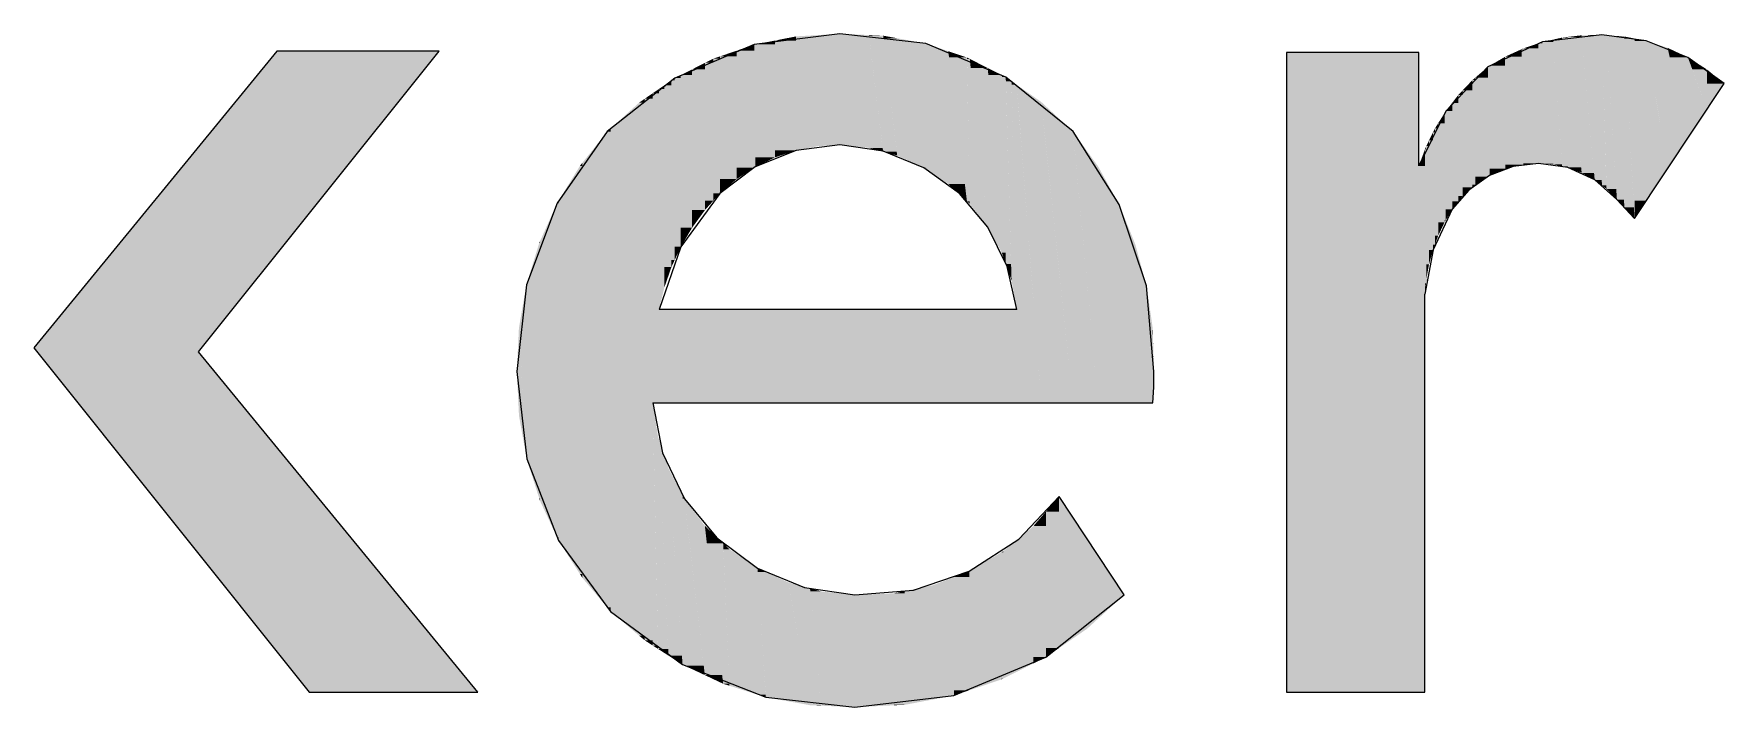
# Model space of a CAD drawing. Extents: x -1 to 1342, y -35 to 723.
# Drawn here: x 1229.757 to 1233.225, y 283.969 to 285.35 of the extents above; entities that cross this region are included whole.
import ezdxf

# ---------------------------------------------------------------- set-up
doc = ezdxf.new("R2010")
doc.units = 0
doc.layers.get('0').update_dxf_attribs({"lineweight": 18})
doc.layers.add('P11_Plankopf_Ausführung_AF_4_800 Plankopf', color=7, linetype='Continuous', lineweight=25)

# ---------------------------------------------------------------- blocks, each defined once
blk = doc.blocks.new('Referenz-A0SKLQSHLL', base_point=(1054.4775, 131.3883))
at = {"layer": 'P11_Plankopf_Ausführung_AF_4_800 Plankopf', "color": 0, "linetype": 'Continuous', "lineweight": 13, "ltscale": 16.9}
for p, q in [((1231.4102, 285.3504), (1231.2348, 285.3282)), ((1231.5868, 285.3303), (1231.4102, 285.3504)), ((1232.9738, 285.348), (1232.8518, 285.3336)), ((1233.0648, 285.3359), (1232.9738, 285.348)), ((1230.2557, 285.3149), (1229.757, 284.7062)), ((1230.0946, 284.6983), (1230.5882, 285.3149)), ((1230.5882, 285.3149), (1230.2557, 285.3149)), ((1231.2348, 285.3282), (1231.0718, 285.2596)), ((1231.7507, 285.2616), (1231.5868, 285.3303)), ((1232.5981, 285.3122), (1232.3269, 285.3122)), ((1232.3269, 285.3122), (1232.3269, 284.0003)), ((1232.5981, 285.0795), (1232.5981, 285.3122)), ((1232.8518, 285.3336), (1232.7399, 285.2827)), ((1233.1501, 285.302), (1233.0648, 285.3359)), ((1232.7399, 285.2827), (1232.6535, 285.192)), ((1233.2245, 285.2482), (1233.1501, 285.302)), ((1231.0718, 285.2596), (1230.9333, 285.1497)), ((1231.8888, 285.1497), (1231.7507, 285.2616)), ((1233.0406, 284.9719), (1233.2245, 285.2482)), ((1232.6535, 285.192), (1232.5981, 285.0795)), ((1230.9333, 285.1497), (1230.8305, 285.003)), ((1231.9833, 285.0006), (1231.8888, 285.1497)), ((1231.3205, 285.1113), (1231.2368, 285.0773)), ((1231.4102, 285.1228), (1231.3205, 285.1113)), ((1231.4994, 285.1098), (1231.4102, 285.1228)), ((1231.5828, 285.0758), (1231.4994, 285.1098)), ((1231.2368, 285.0773), (1231.1644, 285.0231)), ((1231.6557, 285.0228), (1231.5828, 285.0758)), ((1232.7917, 285.0783), (1232.7432, 285.0597)), ((1232.8433, 285.0847), (1232.7917, 285.0783)), ((1232.9036, 285.0762), (1232.8433, 285.0847)), ((1232.9589, 285.0507), (1232.9036, 285.0762)), ((1232.7432, 285.0597), (1232.7007, 285.0299)), ((1233.0045, 285.0104), (1232.9589, 285.0507)), ((1230.8305, 285.003), (1230.7674, 284.8355)), ((1231.1644, 285.0231), (1231.0842, 284.9135)), ((1231.7139, 284.954), (1231.6557, 285.0228)), ((1232.0396, 284.8333), (1231.9833, 285.0006)), ((1232.7007, 285.0299), (1232.6666, 284.9907)), ((1233.0045, 285.0104), (1233.0406, 284.9719)), ((1232.6666, 284.9907), (1232.6272, 284.9071)), ((1231.7538, 284.8732), (1231.7139, 284.954)), ((1231.0842, 284.9135), (1231.0396, 284.7852)), ((1232.6272, 284.9071), (1232.6107, 284.8162)), ((1231.7733, 284.7852), (1231.7538, 284.8732)), ((1230.7674, 284.8355), (1230.7479, 284.6575)), ((1232.0547, 284.6575), (1232.0396, 284.8333)), ((1232.6107, 284.0003), (1232.6107, 284.8162)), ((1231.7733, 284.7852), (1231.0396, 284.7852)), ((1229.757, 284.7062), (1230.3221, 284.0003)), ((1230.6676, 284.0003), (1230.0946, 284.6983)), ((1230.7479, 284.6575), (1230.7681, 284.4786)), ((1232.0544, 284.6254), (1232.0547, 284.6575)), ((1232.0523, 284.5934), (1232.0544, 284.6254)), ((1231.0266, 284.5934), (1231.0469, 284.4912)), ((1231.0266, 284.5934), (1232.0523, 284.5934)), ((1230.7681, 284.4786), (1230.8336, 284.3109)), ((1231.0469, 284.4912), (1231.0915, 284.3969)), ((1231.0915, 284.3969), (1231.1578, 284.3164)), ((1231.7775, 284.3136), (1231.8602, 284.4016)), ((1231.9934, 284.1996), (1231.8602, 284.4016)), ((1230.8336, 284.3109), (1230.9401, 284.1657)), ((1231.1578, 284.3164), (1231.2416, 284.2544)), ((1231.6759, 284.2483), (1231.7775, 284.3136)), ((1231.2416, 284.2544), (1231.338, 284.2147)), ((1231.5616, 284.2095), (1231.6759, 284.2483)), ((1231.338, 284.2147), (1231.4412, 284.1996)), ((1231.4412, 284.1996), (1231.5616, 284.2095)), ((1231.8333, 284.0721), (1231.9934, 284.1996)), ((1230.9401, 284.1657), (1231.0878, 284.0566)), ((1231.6444, 283.9933), (1231.8333, 284.0721)), ((1231.0878, 284.0566), (1231.2587, 283.9896)), ((1230.3221, 284.0003), (1230.6676, 284.0003)), ((1231.4412, 283.9693), (1231.6444, 283.9933)), ((1232.3269, 284.0003), (1232.6107, 284.0003)), ((1231.2587, 283.9896), (1231.4412, 283.9693))]:
    blk.add_line(p, q, dxfattribs=at)
at = {"layer": 'P11_Plankopf_Ausführung_AF_4_800 Plankopf', "color": 0, "linetype": 'Continuous', "lineweight": 0, "ltscale": 0.0169}
for points in [[(1231.3205, 285.3366), (1231.2776, 285.3366), (1231.3205, 285.345)], [(1231.3217, 285.345), (1231.3205, 285.345), (1231.3217, 285.3452)], [(1231.3217, 285.1115), (1231.3205, 285.1115), (1231.3205, 285.345)], [(1231.3217, 285.1115), (1231.3217, 285.345), (1231.3205, 285.345)], [(1231.365, 285.3452), (1231.3217, 285.3452), (1231.365, 285.3477)], [(1231.365, 285.1199), (1231.3217, 285.1199), (1231.3217, 285.3452)], [(1231.365, 285.1199), (1231.365, 285.3452), (1231.3217, 285.3452)], [(1231.4102, 285.3477), (1231.365, 285.3477), (1231.4102, 285.3504)], [(1231.4102, 285.1228), (1231.365, 285.1228), (1231.365, 285.3477)], [(1231.4102, 285.1228), (1231.4102, 285.3477), (1231.365, 285.3477)], [(1231.4684, 285.1228), (1231.4102, 285.1228), (1231.4102, 285.3504)], [(1231.47, 285.3479), (1231.4108, 285.3479), (1231.4102, 285.3504)], [(1231.47, 285.1165), (1231.47, 285.3479), (1231.4108, 285.3479)], [(1231.4982, 285.1165), (1231.47, 285.1165), (1231.47, 285.3479)], [(1231.4992, 285.3466), (1231.4702, 285.3466), (1231.47, 285.3479)], [(1231.4992, 285.1086), (1231.4992, 285.3466), (1231.4702, 285.3466)], [(1231.5271, 285.1086), (1231.4992, 285.1086), (1231.4992, 285.3466)], [(1231.5281, 285.3413), (1231.4998, 285.3413), (1231.4992, 285.3466)], [(1232.9322, 285.344), (1232.9036, 285.344), (1232.9322, 285.3473)], [(1232.9327, 285.3473), (1232.9322, 285.3473), (1232.9327, 285.3474)], [(1232.9327, 285.0655), (1232.9322, 285.0655), (1232.9322, 285.3473)], [(1232.9327, 285.0652), (1232.9327, 285.3473), (1232.9322, 285.3473)], [(1232.9589, 285.3474), (1232.9327, 285.3474), (1232.9589, 285.3478)], [(1232.9576, 285.0652), (1232.9327, 285.0652), (1232.9327, 285.3474)], [(1232.9589, 285.0507), (1232.9589, 285.3474), (1232.9327, 285.3474)], [(1232.9738, 285.3478), (1232.9589, 285.3478), (1232.9738, 285.348)], [(1232.9733, 285.0507), (1232.9589, 285.0507), (1232.9589, 285.3478)], [(1232.9738, 285.0394), (1232.9738, 285.3478), (1232.9589, 285.3478)], [(1232.9829, 285.0394), (1232.9738, 285.0394), (1232.9738, 285.348)], [(1232.9832, 285.3473), (1232.9738, 285.3473), (1232.9738, 285.348)], [(1232.9832, 285.0322), (1232.9832, 285.3473), (1232.9738, 285.3473)], [(1233.0031, 285.0322), (1232.9832, 285.0322), (1232.9832, 285.3473)], [(1233.0045, 285.3458), (1232.9833, 285.3458), (1232.9832, 285.3473)], [(1233.0045, 285.0104), (1233.0045, 285.3458), (1232.9833, 285.3458)], [(1233.019, 285.0104), (1233.0045, 285.0104), (1233.0045, 285.3458)], [(1233.0197, 285.3448), (1233.0045, 285.3448), (1233.0045, 285.3458)], [(1230.2557, 285.1183), (1230.0946, 285.1183), (1230.2557, 285.3149)], [(1230.2557, 284.8996), (1230.5882, 285.3149), (1230.2557, 285.3149)], [(1231.1989, 285.304), (1231.1644, 285.304), (1231.1989, 285.3158)], [(1231.2348, 285.3158), (1231.1989, 285.3158), (1231.2348, 285.3282)], [(1231.2348, 285.076), (1231.1989, 285.076), (1231.1989, 285.3158)], [(1231.2348, 285.076), (1231.2348, 285.3158), (1231.1989, 285.3158)], [(1231.2368, 285.3282), (1231.2348, 285.3282), (1231.2368, 285.3285)], [(1231.2368, 285.0773), (1231.2348, 285.0773), (1231.2348, 285.3282)], [(1231.2368, 285.0773), (1231.2368, 285.3282), (1231.2348, 285.3282)], [(1231.2776, 285.3285), (1231.2368, 285.3285), (1231.2776, 285.3366)], [(1231.2776, 285.097), (1231.2368, 285.097), (1231.2368, 285.3285)], [(1231.2776, 285.097), (1231.2776, 285.3285), (1231.2368, 285.3285)], [(1231.3205, 285.1113), (1231.2776, 285.1113), (1231.2776, 285.3366)], [(1231.3205, 285.1113), (1231.3205, 285.3366), (1231.2776, 285.3366)], [(1231.5281, 285.1007), (1231.5281, 285.3413), (1231.4998, 285.3413)], [(1231.5777, 285.1007), (1231.5281, 285.1007), (1231.5281, 285.3413)], [(1231.5828, 285.3311), (1231.5302, 285.3311), (1231.5281, 285.3413)], [(1231.5828, 285.0758), (1231.5828, 285.3311), (1231.5302, 285.3311)], [(1231.5868, 285.0758), (1231.5828, 285.0758), (1231.5828, 285.3311)], [(1231.5868, 285.3303), (1231.5828, 285.3303), (1231.5828, 285.3311)], [(1231.5868, 285.0731), (1231.5868, 285.3303), (1231.5828, 285.3303)], [(1231.628, 285.0731), (1231.5868, 285.0731), (1231.5868, 285.3303)], [(1231.6329, 285.3147), (1231.5893, 285.3147), (1231.5868, 285.3303)], [(1231.6329, 285.0424), (1231.6329, 285.3147), (1231.5893, 285.3147)], [(1231.6668, 285.0424), (1231.6329, 285.0424), (1231.6329, 285.3147)], [(1231.6712, 285.3018), (1231.6345, 285.3018), (1231.6329, 285.3147)], [(1232.3269, 284.0003), (1232.5981, 284.0003), (1232.3269, 285.3122)], [(1232.5981, 285.0795), (1232.5981, 285.3122), (1232.3269, 285.3122)], [(1232.5981, 285.0795), (1232.375, 285.0795), (1232.3269, 285.3122)], [(1232.8088, 285.3035), (1232.7754, 285.3035), (1232.8088, 285.3187)], [(1232.8128, 285.3187), (1232.8088, 285.3187), (1232.8128, 285.3205)], [(1232.8128, 285.0822), (1232.8088, 285.0822), (1232.8088, 285.3187)], [(1232.8128, 285.0822), (1232.8128, 285.3187), (1232.8088, 285.3187)], [(1232.8433, 285.3205), (1232.8128, 285.3205), (1232.8433, 285.3308)], [(1232.8433, 285.0847), (1232.8128, 285.0847), (1232.8128, 285.3205)], [(1232.8433, 285.0847), (1232.8433, 285.3205), (1232.8128, 285.3205)], [(1232.8518, 285.3308), (1232.8433, 285.3308), (1232.8518, 285.3336)], [(1232.8518, 285.0847), (1232.8433, 285.0847), (1232.8433, 285.3308)], [(1232.8518, 285.0841), (1232.8518, 285.3308), (1232.8433, 285.3308)], [(1232.8738, 285.3336), (1232.8518, 285.3336), (1232.8738, 285.3385)], [(1232.8737, 285.0841), (1232.8518, 285.0841), (1232.8518, 285.3336)], [(1232.8738, 285.0826), (1232.8738, 285.3336), (1232.8518, 285.3336)], [(1232.8919, 285.3385), (1232.8738, 285.3385), (1232.8919, 285.3426)], [(1232.8916, 285.0826), (1232.8738, 285.0826), (1232.8738, 285.3385)], [(1232.8919, 285.0787), (1232.8919, 285.3385), (1232.8738, 285.3385)], [(1232.9036, 285.3426), (1232.8919, 285.3426), (1232.9036, 285.344)], [(1232.9035, 285.0787), (1232.8919, 285.0787), (1232.8919, 285.3426)], [(1232.9036, 285.0762), (1232.9036, 285.3426), (1232.8919, 285.3426)], [(1232.9311, 285.0762), (1232.9036, 285.0762), (1232.9036, 285.344)], [(1232.9322, 285.0655), (1232.9322, 285.344), (1232.9036, 285.344)], [(1233.0197, 284.9942), (1233.0197, 285.3448), (1233.0045, 285.3448)], [(1233.0393, 284.9942), (1233.0197, 284.9942), (1233.0197, 285.3448)], [(1233.0406, 285.3407), (1233.0199, 285.3407), (1233.0197, 285.3448)], [(1233.0406, 284.9719), (1233.0406, 285.3407), (1233.0199, 285.3407)], [(1233.0648, 285.0083), (1233.0406, 285.0083), (1233.0406, 285.3407)], [(1233.0648, 285.3359), (1233.0409, 285.3359), (1233.0406, 285.3407)], [(1233.0648, 285.0083), (1233.0648, 285.3359), (1233.0409, 285.3359)], [(1233.1085, 285.074), (1233.0648, 285.074), (1233.0648, 285.3359)], [(1233.1085, 285.3216), (1233.0672, 285.3216), (1233.0648, 285.3359)], [(1233.1085, 285.074), (1233.1085, 285.3216), (1233.0672, 285.3216)], [(1233.1501, 285.1364), (1233.1085, 285.1364), (1233.1085, 285.3216)], [(1233.1501, 285.302), (1233.1129, 285.302), (1233.1085, 285.3216)], [(1231.1073, 285.2658), (1231.0842, 285.2658), (1231.1073, 285.2774)], [(1231.1341, 285.2774), (1231.1073, 285.2774), (1231.1341, 285.2909)], [(1231.1341, 284.9893), (1231.1073, 284.9893), (1231.1073, 285.2774)], [(1231.1341, 284.9893), (1231.1341, 285.2774), (1231.1073, 285.2774)], [(1231.151, 285.2909), (1231.1341, 285.2909), (1231.151, 285.2994)], [(1231.151, 285.0081), (1231.1341, 285.0081), (1231.1341, 285.2909)], [(1231.151, 285.0081), (1231.151, 285.2909), (1231.1341, 285.2909)], [(1231.1644, 285.2994), (1231.151, 285.2994), (1231.1644, 285.304)], [(1231.1644, 285.0231), (1231.151, 285.0231), (1231.151, 285.2994)], [(1231.1644, 285.0231), (1231.1644, 285.2994), (1231.151, 285.2994)], [(1231.1989, 285.0525), (1231.1644, 285.0525), (1231.1644, 285.304)], [(1231.1989, 285.0525), (1231.1989, 285.304), (1231.1644, 285.304)], [(1231.6712, 285.0068), (1231.6712, 285.3018), (1231.6345, 285.3018)], [(1231.6768, 285.0068), (1231.6712, 285.0068), (1231.6712, 285.3018)], [(1231.6769, 285.2989), (1231.6713, 285.2989), (1231.6712, 285.3018)], [(1231.6769, 285.0015), (1231.6769, 285.2989), (1231.6713, 285.2989)], [(1231.7088, 285.0015), (1231.6769, 285.0015), (1231.6769, 285.2989)], [(1231.7139, 285.2802), (1231.6789, 285.2802), (1231.6769, 285.2989)], [(1231.7139, 284.954), (1231.7139, 285.2802), (1231.6789, 285.2802)], [(1231.7387, 284.954), (1231.7139, 284.954), (1231.7139, 285.2802)], [(1231.7427, 285.2657), (1231.715, 285.2657), (1231.7139, 285.2802)], [(1232.7399, 285.2605), (1232.714, 285.2605), (1232.7399, 285.2827)], [(1232.7432, 285.2827), (1232.7399, 285.2827), (1232.7432, 285.2847)], [(1232.7432, 285.0597), (1232.7399, 285.0597), (1232.7399, 285.2827)], [(1232.7432, 285.0597), (1232.7432, 285.2827), (1232.7399, 285.2827)], [(1232.7751, 285.2847), (1232.7432, 285.2847), (1232.7751, 285.3033)], [(1232.7751, 285.0735), (1232.7432, 285.0735), (1232.7432, 285.2847)], [(1232.7751, 285.0735), (1232.7751, 285.2847), (1232.7432, 285.2847)], [(1232.7754, 285.3033), (1232.7751, 285.3033), (1232.7754, 285.3035)], [(1232.7754, 285.0735), (1232.7751, 285.0735), (1232.7751, 285.3033)], [(1232.7754, 285.0735), (1232.7754, 285.3033), (1232.7751, 285.3033)], [(1232.8088, 285.0818), (1232.7754, 285.0818), (1232.7754, 285.3035)], [(1232.8088, 285.0818), (1232.8088, 285.3035), (1232.7754, 285.3035)], [(1233.1501, 285.1364), (1233.1501, 285.302), (1233.1129, 285.302)], [(1233.189, 285.1948), (1233.1501, 285.1948), (1233.1501, 285.302)], [(1233.189, 285.2774), (1233.1591, 285.2774), (1233.1501, 285.302)], [(1233.189, 285.1948), (1233.189, 285.2774), (1233.1591, 285.2774)], [(1233.2245, 285.2482), (1233.189, 285.2482), (1233.189, 285.2774)], [(1231.0502, 285.2374), (1231.0396, 285.2374), (1231.0502, 285.2447)], [(1231.0651, 285.2447), (1231.0502, 285.2447), (1231.0651, 285.2549)], [(1231.0651, 284.8723), (1231.0502, 284.8723), (1231.0502, 285.2447)], [(1231.0651, 284.8723), (1231.0651, 285.2447), (1231.0502, 285.2447)], [(1231.0718, 285.2549), (1231.0651, 285.2549), (1231.0718, 285.2596)], [(1231.0718, 284.8868), (1231.0651, 284.8868), (1231.0651, 285.2549)], [(1231.0718, 284.8868), (1231.0718, 285.2549), (1231.0651, 285.2549)], [(1231.0842, 285.2596), (1231.0718, 285.2596), (1231.0842, 285.2658)], [(1231.0842, 284.9135), (1231.0718, 284.9135), (1231.0718, 285.2596)], [(1231.0842, 284.9135), (1231.0842, 285.2596), (1231.0718, 285.2596)], [(1231.1073, 284.9526), (1231.0842, 284.9526), (1231.0842, 285.2658)], [(1231.1073, 284.9526), (1231.1073, 285.2658), (1231.0842, 285.2658)], [(1231.7427, 284.9012), (1231.7427, 285.2657), (1231.715, 285.2657)], [(1231.7503, 284.9012), (1231.7427, 284.9012), (1231.7427, 285.2657)], [(1231.7507, 285.2616), (1231.7428, 285.2616), (1231.7427, 285.2657)], [(1231.7507, 284.8784), (1231.7507, 285.2616), (1231.7428, 285.2616)], [(1231.7617, 284.8784), (1231.7507, 284.8784), (1231.7507, 285.2616)], [(1231.7627, 285.2532), (1231.751, 285.2532), (1231.7507, 285.2616)], [(1231.7627, 284.8444), (1231.7627, 285.2532), (1231.751, 285.2532)], [(1231.772, 284.8444), (1231.7627, 284.8444), (1231.7627, 285.2532)], [(1231.7733, 285.2458), (1231.7629, 285.2458), (1231.7627, 285.2532)], [(1231.7733, 284.7852), (1231.7733, 285.2458), (1231.7629, 285.2458)], [(1231.7733, 284.5934), (1231.8237, 284.5934), (1231.7733, 285.2458)], [(1231.8237, 285.2105), (1231.7761, 285.2105), (1231.7733, 285.2458)], [(1232.7081, 285.2346), (1232.6882, 285.2346), (1232.7081, 285.2555)], [(1232.714, 285.2555), (1232.7081, 285.2555), (1232.714, 285.2605)], [(1232.714, 285.041), (1232.7081, 285.041), (1232.7081, 285.2555)], [(1232.714, 285.041), (1232.714, 285.2555), (1232.7081, 285.2555)], [(1232.7399, 285.0576), (1232.714, 285.0576), (1232.714, 285.2605)], [(1232.7399, 285.0576), (1232.7399, 285.2605), (1232.714, 285.2605)], [(1233.189, 285.1948), (1233.2245, 285.2482), (1233.189, 285.2482)], [(1230.9988, 285.1559), (1230.9401, 285.1559), (1230.9988, 285.2093)], [(1231.0103, 285.2093), (1230.9988, 285.2093), (1231.0103, 285.2173)], [(1231.0102, 284.116), (1230.9988, 284.116), (1230.9988, 285.2093)], [(1231.0103, 284.1063), (1231.0103, 285.2093), (1230.9988, 285.2093)], [(1231.0266, 285.2173), (1231.0103, 285.2173), (1231.0266, 285.2285)], [(1231.0265, 284.1063), (1231.0103, 284.1063), (1231.0103, 285.2173)], [(1231.0266, 284.0958), (1231.0266, 285.2173), (1231.0103, 285.2173)], [(1231.0396, 285.2285), (1231.0266, 285.2285), (1231.0396, 285.2374)], [(1231.0266, 284.5934), (1231.0396, 284.5934), (1231.0266, 285.2285)], [(1231.0396, 284.5934), (1231.0396, 285.2285), (1231.0266, 285.2285)], [(1231.0502, 284.8294), (1231.0396, 284.8294), (1231.0396, 285.2374)], [(1231.0502, 284.8294), (1231.0502, 285.2374), (1231.0396, 285.2374)], [(1231.8237, 284.5934), (1231.8237, 285.2105), (1231.7761, 285.2105)], [(1231.8237, 284.5934), (1231.8888, 284.5934), (1231.8237, 285.2105)], [(1231.8888, 285.1497), (1231.8302, 285.1497), (1231.8237, 285.2105)], [(1232.6666, 285.192), (1232.6535, 285.192), (1232.6666, 285.2088)], [(1232.6792, 285.2088), (1232.6666, 285.2088), (1232.6792, 285.2251)], [(1232.6792, 285.0065), (1232.6666, 285.0065), (1232.6666, 285.2088)], [(1232.6792, 285.0065), (1232.6792, 285.2088), (1232.6666, 285.2088)], [(1232.6882, 285.2251), (1232.6792, 285.2251), (1232.6882, 285.2346)], [(1232.6882, 285.0178), (1232.6792, 285.0178), (1232.6792, 285.2251)], [(1232.6882, 285.0178), (1232.6882, 285.2251), (1232.6792, 285.2251)], [(1232.7081, 285.0357), (1232.6882, 285.0357), (1232.6882, 285.2346)], [(1232.7081, 285.0357), (1232.7081, 285.2346), (1232.6882, 285.2346)], [(1232.651, 285.167), (1232.6378, 285.167), (1232.651, 285.188)], [(1232.6535, 285.188), (1232.651, 285.188), (1232.6535, 285.192)], [(1232.6535, 284.9682), (1232.651, 284.9682), (1232.651, 285.188)], [(1232.6535, 284.9682), (1232.6535, 285.188), (1232.651, 285.188)], [(1232.6666, 284.9907), (1232.6535, 284.9907), (1232.6535, 285.192)], [(1232.6666, 284.9907), (1232.6666, 285.192), (1232.6535, 285.192)], [(1233.1501, 285.1364), (1233.189, 285.1948), (1233.1501, 285.1948)], [(1230.9333, 285.0856), (1230.8821, 285.0856), (1230.9333, 285.1497)], [(1230.9401, 285.1497), (1230.9333, 285.1497), (1230.9401, 285.1559)], [(1230.9401, 284.1738), (1230.9333, 284.1738), (1230.9333, 285.1497)], [(1230.9401, 284.1657), (1230.9401, 285.1497), (1230.9333, 285.1497)], [(1230.996, 284.1657), (1230.9401, 284.1657), (1230.9401, 285.1559)], [(1230.9988, 284.116), (1230.9988, 285.1559), (1230.9401, 285.1559)], [(1231.8888, 284.5934), (1231.8888, 285.1497), (1231.8302, 285.1497)], [(1231.8888, 284.5934), (1231.9405, 284.5934), (1231.8888, 285.1497)], [(1231.9405, 285.078), (1231.8955, 285.078), (1231.8888, 285.1497)], [(1232.6272, 285.1316), (1232.619, 285.1316), (1232.6272, 285.1481)], [(1232.6313, 285.1481), (1232.6272, 285.1481), (1232.6313, 285.1564)], [(1232.6313, 284.9182), (1232.6272, 284.9182), (1232.6272, 285.1481)], [(1232.6313, 284.9182), (1232.6313, 285.1481), (1232.6272, 285.1481)], [(1232.6378, 285.1564), (1232.6313, 285.1564), (1232.6378, 285.167)], [(1232.6378, 284.9361), (1232.6313, 284.9361), (1232.6313, 285.1564)], [(1232.6378, 284.9361), (1232.6378, 285.1564), (1232.6313, 285.1564)], [(1232.651, 284.964), (1232.6378, 284.964), (1232.6378, 285.167)], [(1232.651, 284.964), (1232.651, 285.167), (1232.6378, 285.167)], [(1230.0946, 284.7062), (1229.757, 284.7062), (1230.0946, 285.1183)], [(1230.2557, 284.8996), (1230.0946, 284.8996), (1230.0946, 285.1183)], [(1230.2557, 284.8996), (1230.2557, 285.1183), (1230.0946, 285.1183)], [(1231.2776, 285.097), (1231.3205, 285.1113), (1231.2776, 285.1113)], [(1231.3205, 285.1113), (1231.3217, 285.1115), (1231.3205, 285.1115)], [(1231.3217, 285.1115), (1231.365, 285.1199), (1231.3217, 285.1199)], [(1231.365, 285.1199), (1231.4102, 285.1228), (1231.365, 285.1228)], [(1231.47, 285.1165), (1231.4684, 285.1228), (1231.4102, 285.1228)], [(1231.4992, 285.1086), (1231.4982, 285.1165), (1231.47, 285.1165)], [(1231.5281, 285.1007), (1231.5271, 285.1086), (1231.4992, 285.1086)], [(1232.6107, 285.0795), (1232.5981, 285.0795), (1232.6107, 285.1133)], [(1232.6127, 285.1133), (1232.6107, 285.1133), (1232.6127, 285.1188)], [(1232.6127, 284.8384), (1232.6107, 284.8384), (1232.6107, 285.1133)], [(1232.6127, 284.8384), (1232.6127, 285.1133), (1232.6107, 285.1133)], [(1232.6135, 285.1188), (1232.6127, 285.1188), (1232.6135, 285.1204)], [(1232.6135, 284.847), (1232.6127, 284.847), (1232.6127, 285.1188)], [(1232.6135, 284.847), (1232.6135, 285.1188), (1232.6127, 285.1188)], [(1232.619, 285.1204), (1232.6135, 285.1204), (1232.619, 285.1316)], [(1232.619, 284.8773), (1232.6135, 284.8773), (1232.6135, 285.1204)], [(1232.619, 284.8773), (1232.619, 285.1204), (1232.6135, 285.1204)], [(1232.6272, 284.9071), (1232.619, 284.9071), (1232.619, 285.1316)], [(1232.6272, 284.9071), (1232.6272, 285.1316), (1232.619, 285.1316)], [(1233.1085, 285.074), (1233.1501, 285.1364), (1233.1085, 285.1364)], [(1230.8773, 285.0081), (1230.8336, 285.0081), (1230.8773, 285.0796)], [(1230.8821, 285.0796), (1230.8773, 285.0796), (1230.8821, 285.0856)], [(1230.8821, 284.2424), (1230.8773, 284.2424), (1230.8773, 285.0796)], [(1230.8821, 284.2348), (1230.8821, 285.0796), (1230.8773, 285.0796)], [(1230.9299, 284.2348), (1230.8821, 284.2348), (1230.8821, 285.0856)], [(1230.9333, 284.1738), (1230.9333, 285.0856), (1230.8821, 285.0856)], [(1231.1989, 285.0525), (1231.2348, 285.076), (1231.1989, 285.076)], [(1231.2348, 285.076), (1231.2368, 285.0773), (1231.2348, 285.0773)], [(1231.2368, 285.0773), (1231.2776, 285.097), (1231.2368, 285.097)], [(1231.5828, 285.0758), (1231.5777, 285.1007), (1231.5281, 285.1007)], [(1231.5868, 285.0731), (1231.5868, 285.0758), (1231.5828, 285.0758)], [(1231.6329, 285.0424), (1231.628, 285.0731), (1231.5868, 285.0731)], [(1231.9405, 284.5934), (1231.9405, 285.078), (1231.8955, 285.078)], [(1231.9405, 284.5934), (1231.9833, 284.5934), (1231.9405, 285.078)], [(1231.9833, 285.0006), (1231.9473, 285.0006), (1231.9405, 285.078)], [(1232.5981, 284.0003), (1232.5981, 285.0795), (1232.375, 285.0795)], [(1232.5981, 284.0003), (1232.6107, 284.0003), (1232.5981, 285.0795)], [(1232.6107, 284.8162), (1232.6107, 285.0795), (1232.5981, 285.0795)], [(1232.6107, 284.8162), (1232.6011, 284.8162), (1232.5981, 285.0795)], [(1232.7432, 285.0597), (1232.7751, 285.0735), (1232.7432, 285.0735)], [(1232.7751, 285.0735), (1232.7754, 285.0735), (1232.7751, 285.0735)], [(1232.7754, 285.0735), (1232.8088, 285.0818), (1232.7754, 285.0818)], [(1232.8088, 285.0818), (1232.8128, 285.0822), (1232.8088, 285.0822)], [(1232.8128, 285.0822), (1232.8433, 285.0847), (1232.8128, 285.0847)], [(1232.8518, 285.0841), (1232.8518, 285.0847), (1232.8433, 285.0847)], [(1232.8738, 285.0826), (1232.8737, 285.0841), (1232.8518, 285.0841)], [(1232.8919, 285.0787), (1232.8916, 285.0826), (1232.8738, 285.0826)], [(1232.9036, 285.0762), (1232.9035, 285.0787), (1232.8919, 285.0787)], [(1232.9322, 285.0655), (1232.9311, 285.0762), (1232.9036, 285.0762)], [(1233.0648, 285.0083), (1233.1085, 285.074), (1233.0648, 285.074)], [(1231.1644, 285.0231), (1231.1989, 285.0525), (1231.1644, 285.0525)], [(1231.6712, 285.0068), (1231.6668, 285.0424), (1231.6329, 285.0424)], [(1232.6882, 285.0178), (1232.7081, 285.0357), (1232.6882, 285.0357)], [(1232.7081, 285.0357), (1232.714, 285.041), (1232.7081, 285.041)], [(1232.714, 285.041), (1232.7399, 285.0576), (1232.714, 285.0576)], [(1232.7399, 285.0576), (1232.7432, 285.0597), (1232.7399, 285.0597)], [(1232.9327, 285.0652), (1232.9327, 285.0655), (1232.9322, 285.0655)], [(1232.9589, 285.0507), (1232.9576, 285.0652), (1232.9327, 285.0652)], [(1232.9738, 285.0394), (1232.9733, 285.0507), (1232.9589, 285.0507)], [(1232.9832, 285.0322), (1232.9829, 285.0394), (1232.9738, 285.0394)], [(1230.8305, 284.925), (1230.7954, 284.925), (1230.8305, 285.003)], [(1230.8336, 285.003), (1230.8305, 285.003), (1230.8336, 285.0081)], [(1230.8336, 284.3175), (1230.8305, 284.3175), (1230.8305, 285.003)], [(1230.8336, 284.3109), (1230.8336, 285.003), (1230.8305, 285.003)], [(1230.8734, 284.3109), (1230.8336, 284.3109), (1230.8336, 285.0081)], [(1230.8773, 284.2424), (1230.8773, 285.0081), (1230.8336, 285.0081)], [(1231.1341, 284.9893), (1231.151, 285.0081), (1231.1341, 285.0081)], [(1231.151, 285.0081), (1231.1644, 285.0231), (1231.151, 285.0231)], [(1231.6769, 285.0015), (1231.6768, 285.0068), (1231.6712, 285.0068)], [(1231.7139, 284.954), (1231.7088, 285.0015), (1231.6769, 285.0015)], [(1231.9833, 284.5934), (1231.9833, 285.0006), (1231.9473, 285.0006)], [(1231.9833, 284.5934), (1232.0165, 284.5934), (1231.9833, 285.0006)], [(1232.0165, 284.9186), (1231.9899, 284.9186), (1231.9833, 285.0006)], [(1232.6666, 284.9907), (1232.6792, 285.0065), (1232.6666, 285.0065)], [(1232.6792, 285.0065), (1232.6882, 285.0178), (1232.6792, 285.0178)], [(1233.0045, 285.0104), (1233.0031, 285.0322), (1232.9832, 285.0322)], [(1233.0197, 284.9942), (1233.019, 285.0104), (1233.0045, 285.0104)], [(1233.0406, 284.9719), (1233.0648, 285.0083), (1233.0406, 285.0083)], [(1231.1073, 284.9526), (1231.1341, 284.9893), (1231.1073, 284.9893)], [(1232.6378, 284.9361), (1232.651, 284.964), (1232.6378, 284.964)], [(1232.651, 284.964), (1232.6535, 284.9682), (1232.651, 284.9682)], [(1232.6535, 284.9682), (1232.6666, 284.9907), (1232.6535, 284.9907)], [(1233.0406, 284.9719), (1233.0393, 284.9942), (1233.0197, 284.9942)], [(1231.0842, 284.9135), (1231.1073, 284.9526), (1231.0842, 284.9526)], [(1231.7427, 284.9012), (1231.7387, 284.954), (1231.7139, 284.954)], [(1232.6313, 284.9182), (1232.6378, 284.9361), (1232.6313, 284.9361)], [(1230.0946, 284.6983), (1230.2557, 284.8996), (1230.0946, 284.8996)], [(1230.7937, 284.8377), (1230.7681, 284.8377), (1230.7937, 284.9212)], [(1230.7954, 284.9212), (1230.7937, 284.9212), (1230.7954, 284.925)], [(1230.7954, 284.3979), (1230.7937, 284.3979), (1230.7937, 284.9212)], [(1230.7954, 284.3926), (1230.7954, 284.9212), (1230.7937, 284.9212)], [(1230.8262, 284.3926), (1230.7954, 284.3926), (1230.7954, 284.925)], [(1230.8305, 284.3175), (1230.8305, 284.925), (1230.7954, 284.925)], [(1231.0718, 284.8868), (1231.0842, 284.9135), (1231.0718, 284.9135)], [(1231.7507, 284.8784), (1231.7503, 284.9012), (1231.7427, 284.9012)], [(1232.0165, 284.5934), (1232.0165, 284.9186), (1231.9899, 284.9186)], [(1232.0165, 284.5934), (1232.0396, 284.5934), (1232.0165, 284.9186)], [(1232.0396, 284.8333), (1232.0225, 284.8333), (1232.0165, 284.9186)], [(1232.619, 284.8773), (1232.6272, 284.9071), (1232.619, 284.9071)], [(1232.6272, 284.9071), (1232.6313, 284.9182), (1232.6272, 284.9182)], [(1231.0502, 284.8294), (1231.0651, 284.8723), (1231.0502, 284.8723)], [(1231.0651, 284.8723), (1231.0718, 284.8868), (1231.0651, 284.8868)], [(1231.7627, 284.8444), (1231.7617, 284.8784), (1231.7507, 284.8784)], [(1232.6135, 284.847), (1232.619, 284.8773), (1232.6135, 284.8773)], [(1230.7674, 284.7477), (1230.7522, 284.7477), (1230.7674, 284.8355)], [(1230.7681, 284.8355), (1230.7674, 284.8355), (1230.7681, 284.8377)], [(1230.7681, 284.4823), (1230.7674, 284.4823), (1230.7674, 284.8355)], [(1230.7681, 284.4786), (1230.7681, 284.8355), (1230.7674, 284.8355)], [(1230.789, 284.4786), (1230.7681, 284.4786), (1230.7681, 284.8377)], [(1230.7937, 284.3979), (1230.7937, 284.8377), (1230.7681, 284.8377)], [(1231.0396, 284.7852), (1231.0502, 284.8294), (1231.0396, 284.8294)], [(1231.7733, 284.7852), (1231.772, 284.8444), (1231.7627, 284.8444)], [(1232.0396, 284.5934), (1232.0396, 284.8333), (1232.0225, 284.8333)], [(1232.0396, 284.5934), (1232.0523, 284.5934), (1232.0396, 284.8333)], [(1232.0523, 284.7466), (1232.0442, 284.7466), (1232.0396, 284.8333)], [(1232.6107, 284.8162), (1232.6127, 284.8384), (1232.6107, 284.8384)], [(1232.6127, 284.8384), (1232.6135, 284.847), (1232.6127, 284.847)], [(1232.6107, 284.0003), (1232.6107, 284.8162), (1232.6011, 284.8162)], [(1231.0396, 284.5934), (1231.7733, 284.5934), (1231.0396, 284.7852)], [(1231.7733, 284.5934), (1231.7733, 284.7852), (1231.0396, 284.7852)], [(1230.7521, 284.6575), (1230.7479, 284.6575), (1230.7521, 284.7471)], [(1230.7522, 284.7471), (1230.7521, 284.7471), (1230.7522, 284.7477)], [(1230.7522, 284.5695), (1230.7521, 284.5695), (1230.7521, 284.7471)], [(1230.7522, 284.5674), (1230.7522, 284.7471), (1230.7521, 284.7471)], [(1230.7625, 284.5674), (1230.7522, 284.5674), (1230.7522, 284.7477)], [(1230.7674, 284.4823), (1230.7674, 284.7477), (1230.7522, 284.7477)], [(1232.0523, 284.5934), (1232.0523, 284.7466), (1232.0442, 284.7466)], [(1232.0524, 284.5948), (1232.0523, 284.5948), (1232.0523, 284.7466)], [(1232.0524, 284.7458), (1232.0523, 284.7458), (1232.0523, 284.7466)], [(1232.0524, 284.5948), (1232.0524, 284.7458), (1232.0523, 284.7458)], [(1232.0532, 284.6041), (1232.0524, 284.6041), (1232.0524, 284.7458)], [(1232.0532, 284.7148), (1232.0526, 284.7148), (1232.0524, 284.7458)], [(1230.0946, 284.2845), (1230.0946, 284.7062), (1229.757, 284.7062)], [(1230.2295, 284.2845), (1230.0946, 284.2845), (1230.0946, 284.6983)], [(1230.3221, 284.4211), (1230.1849, 284.4211), (1230.0946, 284.6983)], [(1232.0532, 284.6041), (1232.0532, 284.7148), (1232.0526, 284.7148)], [(1232.0539, 284.6147), (1232.0532, 284.6147), (1232.0532, 284.7148)], [(1232.0539, 284.6872), (1232.0534, 284.6872), (1232.0532, 284.7148)], [(1232.0539, 284.6147), (1232.0539, 284.6872), (1232.0534, 284.6872)], [(1232.0544, 284.6254), (1232.0539, 284.6254), (1232.0539, 284.6872)], [(1232.0544, 284.6677), (1232.0541, 284.6677), (1232.0539, 284.6872)], [(1230.7521, 284.5695), (1230.7521, 284.6575), (1230.7479, 284.6575)], [(1232.0544, 284.6254), (1232.0544, 284.6677), (1232.0541, 284.6677)], [(1232.0547, 284.635), (1232.0544, 284.635), (1232.0544, 284.6677)], [(1232.0547, 284.6575), (1232.0545, 284.6575), (1232.0544, 284.6677)], [(1232.0547, 284.635), (1232.0547, 284.6575), (1232.0545, 284.6575)], [(1232.0547, 284.6361), (1232.0547, 284.6361), (1232.0547, 284.6575)], [(1232.0547, 284.6547), (1232.0547, 284.6547), (1232.0547, 284.6575)], [(1232.0547, 284.6361), (1232.0547, 284.6547), (1232.0547, 284.6547)], [(1232.0548, 284.6468), (1232.0547, 284.6468), (1232.0547, 284.6547)], [(1232.0539, 284.6147), (1232.0544, 284.6254), (1232.0539, 284.6254)], [(1232.0544, 284.6254), (1232.0547, 284.635), (1232.0544, 284.635)], [(1232.0547, 284.6361), (1232.0548, 284.6468), (1232.0547, 284.6468)], [(1232.0547, 284.635), (1232.0547, 284.6361), (1232.0547, 284.6361)], [(1231.0372, 284.0958), (1231.0266, 284.0958), (1231.0266, 284.5934)], [(1231.0374, 284.5247), (1231.0281, 284.5247), (1231.0266, 284.5934)], [(1232.0523, 284.5934), (1232.0524, 284.5948), (1232.0523, 284.5948)], [(1232.0524, 284.5948), (1232.0532, 284.6041), (1232.0524, 284.6041)], [(1232.0532, 284.6041), (1232.0539, 284.6147), (1232.0532, 284.6147)], [(1230.7522, 284.5674), (1230.7522, 284.5695), (1230.7521, 284.5695)], [(1230.7674, 284.4823), (1230.7625, 284.5674), (1230.7522, 284.5674)], [(1231.0374, 284.0889), (1231.0374, 284.5247), (1231.0281, 284.5247)], [(1231.0585, 284.0889), (1231.0374, 284.0889), (1231.0374, 284.5247)], [(1231.0592, 284.4586), (1231.0406, 284.4586), (1231.0374, 284.5247)], [(1230.7681, 284.4786), (1230.7681, 284.4823), (1230.7674, 284.4823)], [(1230.7937, 284.3979), (1230.789, 284.4786), (1230.7681, 284.4786)], [(1231.0592, 284.0749), (1231.0592, 284.4586), (1231.0406, 284.4586)], [(1231.0865, 284.0749), (1231.0592, 284.0749), (1231.0592, 284.4586)], [(1231.0878, 284.4041), (1231.0631, 284.4041), (1231.0592, 284.4586)], [(1230.3221, 284.0003), (1230.3221, 284.4211), (1230.1849, 284.4211)], [(1230.3221, 284.0003), (1230.6676, 284.0003), (1230.3221, 284.4211)], [(1230.7954, 284.3926), (1230.7954, 284.3979), (1230.7937, 284.3979)], [(1230.8305, 284.3175), (1230.8262, 284.3926), (1230.7954, 284.3926)], [(1231.0878, 284.0566), (1231.0878, 284.4041), (1231.0631, 284.4041)], [(1231.0915, 284.0566), (1231.0878, 284.0566), (1231.0878, 284.4041)], [(1231.0915, 284.3969), (1231.0878, 284.3969), (1231.0878, 284.4041)], [(1231.0915, 284.0548), (1231.0915, 284.3969), (1231.0878, 284.3969)], [(1231.1312, 284.0548), (1231.0915, 284.0548), (1231.0915, 284.3969)], [(1231.1335, 284.3414), (1231.098, 284.3414), (1231.0915, 284.3969)], [(1231.8602, 284.3706), (1231.8333, 284.3706), (1231.8602, 284.4016)], [(1231.9178, 284.1303), (1231.8602, 284.1303), (1231.8602, 284.4016)], [(1231.9178, 284.3143), (1231.8787, 284.3143), (1231.8602, 284.4016)], [(1231.1335, 284.0351), (1231.1335, 284.3414), (1231.098, 284.3414)], [(1231.169, 284.0351), (1231.1335, 284.0351), (1231.1335, 284.3414)], [(1231.171, 284.3057), (1231.1376, 284.3057), (1231.1335, 284.3414)], [(1231.8074, 284.2891), (1231.7455, 284.2891), (1231.8074, 284.3407)], [(1231.8333, 284.3407), (1231.8074, 284.3407), (1231.8333, 284.3706)], [(1231.8333, 284.0721), (1231.8074, 284.0721), (1231.8074, 284.3407)], [(1231.8333, 284.0721), (1231.8333, 284.3407), (1231.8074, 284.3407)], [(1231.8602, 284.0906), (1231.8333, 284.0906), (1231.8333, 284.3706)], [(1231.8602, 284.0906), (1231.8602, 284.3706), (1231.8333, 284.3706)], [(1230.8336, 284.3109), (1230.8336, 284.3175), (1230.8305, 284.3175)], [(1230.8773, 284.2424), (1230.8734, 284.3109), (1230.8336, 284.3109)], [(1231.171, 284.0174), (1231.171, 284.3057), (1231.1376, 284.3057)], [(1231.1838, 284.0174), (1231.171, 284.0174), (1231.171, 284.3057)], [(1231.184, 284.2934), (1231.1716, 284.2934), (1231.171, 284.3057)], [(1231.9178, 284.1303), (1231.9178, 284.3143), (1231.8787, 284.3143)], [(1231.9934, 284.1996), (1231.9178, 284.1996), (1231.9178, 284.3143)], [(1230.3221, 284.0003), (1230.2295, 284.2845), (1230.0946, 284.2845)], [(1231.184, 284.0133), (1231.184, 284.2934), (1231.1716, 284.2934)], [(1231.2381, 284.0133), (1231.184, 284.0133), (1231.184, 284.2934)], [(1231.2416, 284.2544), (1231.1915, 284.2544), (1231.184, 284.2934)], [(1231.7416, 284.2483), (1231.6759, 284.2483), (1231.7416, 284.2868)], [(1231.7455, 284.2868), (1231.7416, 284.2868), (1231.7455, 284.2891)], [(1231.7455, 284.028), (1231.7416, 284.028), (1231.7416, 284.2868)], [(1231.7455, 284.028), (1231.7455, 284.2868), (1231.7416, 284.2868)], [(1231.8074, 284.0591), (1231.7455, 284.0591), (1231.7455, 284.2891)], [(1231.8074, 284.0591), (1231.8074, 284.2891), (1231.7455, 284.2891)], [(1230.8821, 284.2348), (1230.8821, 284.2424), (1230.8773, 284.2424)], [(1231.2416, 283.995), (1231.2416, 284.2544), (1231.1915, 284.2544)], [(1231.2583, 283.995), (1231.2416, 283.995), (1231.2416, 284.2544)], [(1231.2587, 284.2465), (1231.2421, 284.2465), (1231.2416, 284.2544)], [(1231.2587, 283.9896), (1231.2587, 284.2465), (1231.2421, 284.2465)], [(1231.3034, 283.9896), (1231.2587, 283.9896), (1231.2587, 284.2465)], [(1231.3048, 284.2253), (1231.2624, 284.2253), (1231.2587, 284.2465)], [(1231.6444, 284.2193), (1231.6007, 284.2193), (1231.6444, 284.2361)], [(1231.6759, 284.2361), (1231.6444, 284.2361), (1231.6759, 284.2483)], [(1231.6759, 284.0039), (1231.6444, 284.0039), (1231.6444, 284.2361)], [(1231.6759, 284.0039), (1231.6759, 284.2361), (1231.6444, 284.2361)], [(1231.7416, 284.0261), (1231.6759, 284.0261), (1231.6759, 284.2483)], [(1231.7416, 284.0261), (1231.7416, 284.2483), (1231.6759, 284.2483)], [(1230.9333, 284.1738), (1230.9299, 284.2348), (1230.8821, 284.2348)], [(1231.3048, 283.9814), (1231.3048, 284.2253), (1231.2624, 284.2253)], [(1231.3479, 283.9814), (1231.3048, 283.9814), (1231.3048, 284.2253)], [(1231.3493, 284.2131), (1231.307, 284.2131), (1231.3048, 284.2253)], [(1231.3493, 283.9734), (1231.3493, 284.2131), (1231.307, 284.2131)], [(1231.3719, 283.9734), (1231.3493, 283.9734), (1231.3493, 284.2131)], [(1231.372, 284.2068), (1231.3499, 284.2068), (1231.3493, 284.2131)], [(1231.372, 283.9724), (1231.372, 284.2068), (1231.3499, 284.2068)], [(1231.4403, 283.9724), (1231.372, 283.9724), (1231.372, 284.2068)], [(1231.4412, 284.1996), (1231.3741, 284.1996), (1231.372, 284.2068)], [(1231.5217, 284.1996), (1231.4412, 284.1996), (1231.5217, 284.2029)], [(1231.5437, 284.2029), (1231.5217, 284.2029), (1231.5437, 284.2075)], [(1231.5437, 283.9742), (1231.5217, 283.9742), (1231.5217, 284.2029)], [(1231.5437, 283.9742), (1231.5437, 284.2029), (1231.5217, 284.2029)], [(1231.6007, 284.2075), (1231.5437, 284.2075), (1231.6007, 284.2193)], [(1231.6007, 283.985), (1231.5437, 283.985), (1231.5437, 284.2075)], [(1231.6007, 283.985), (1231.6007, 284.2075), (1231.5437, 284.2075)], [(1231.6444, 283.9933), (1231.6007, 283.9933), (1231.6007, 284.2193)], [(1231.6444, 283.9933), (1231.6444, 284.2193), (1231.6007, 284.2193)], [(1230.9401, 284.1657), (1230.9401, 284.1738), (1230.9333, 284.1738)], [(1231.4412, 283.9693), (1231.4412, 284.1996), (1231.3741, 284.1996)], [(1231.5217, 283.9732), (1231.4412, 283.9732), (1231.4412, 284.1996)], [(1231.5217, 283.9732), (1231.5217, 284.1996), (1231.4412, 284.1996)], [(1231.9178, 284.1303), (1231.9934, 284.1996), (1231.9178, 284.1996)], [(1230.9988, 284.116), (1230.996, 284.1657), (1230.9401, 284.1657)], [(1231.0103, 284.1063), (1231.0102, 284.116), (1230.9988, 284.116)], [(1231.0266, 284.0958), (1231.0265, 284.1063), (1231.0103, 284.1063)], [(1231.8602, 284.0906), (1231.9178, 284.1303), (1231.8602, 284.1303)], [(1231.0374, 284.0889), (1231.0372, 284.0958), (1231.0266, 284.0958)], [(1231.0592, 284.0749), (1231.0585, 284.0889), (1231.0374, 284.0889)], [(1231.0878, 284.0566), (1231.0865, 284.0749), (1231.0592, 284.0749)], [(1231.8074, 284.0591), (1231.8333, 284.0721), (1231.8074, 284.0721)], [(1231.8333, 284.0721), (1231.8602, 284.0906), (1231.8333, 284.0906)], [(1231.0915, 284.0548), (1231.0915, 284.0566), (1231.0878, 284.0566)], [(1231.1335, 284.0351), (1231.1312, 284.0548), (1231.0915, 284.0548)], [(1231.171, 284.0174), (1231.169, 284.0351), (1231.1335, 284.0351)], [(1231.7416, 284.0261), (1231.7455, 284.028), (1231.7416, 284.028)], [(1231.7455, 284.028), (1231.8074, 284.0591), (1231.7455, 284.0591)], [(1231.184, 284.0133), (1231.1838, 284.0174), (1231.171, 284.0174)], [(1231.2416, 283.995), (1231.2381, 284.0133), (1231.184, 284.0133)], [(1231.2587, 283.9896), (1231.2583, 283.995), (1231.2416, 283.995)], [(1231.6007, 283.985), (1231.6444, 283.9933), (1231.6007, 283.9933)], [(1231.6444, 283.9933), (1231.6759, 284.0039), (1231.6444, 284.0039)], [(1231.6759, 284.0039), (1231.7416, 284.0261), (1231.6759, 284.0261)], [(1231.3048, 283.9814), (1231.3034, 283.9896), (1231.2587, 283.9896)], [(1231.3493, 283.9734), (1231.3479, 283.9814), (1231.3048, 283.9814)], [(1231.372, 283.9724), (1231.3719, 283.9734), (1231.3493, 283.9734)], [(1231.4412, 283.9693), (1231.4403, 283.9724), (1231.372, 283.9724)], [(1231.4412, 283.9693), (1231.5217, 283.9732), (1231.4412, 283.9732)], [(1231.5217, 283.9732), (1231.5437, 283.9742), (1231.5217, 283.9742)], [(1231.5437, 283.9742), (1231.6007, 283.985), (1231.5437, 283.985)]]:
    blk.add_solid(points, dxfattribs=at)

msp = doc.modelspace()

# ---------------------------------------------------------------- block references
at = {"color": 8, "lineweight": 25, "ltscale": 0.25, "true_color": 0x808080}
msp.add_blockref('Referenz-A0SKLQSHLL', (1054.4775, 131.3883), dxfattribs=at)

doc.saveas('drawing.dxf')
